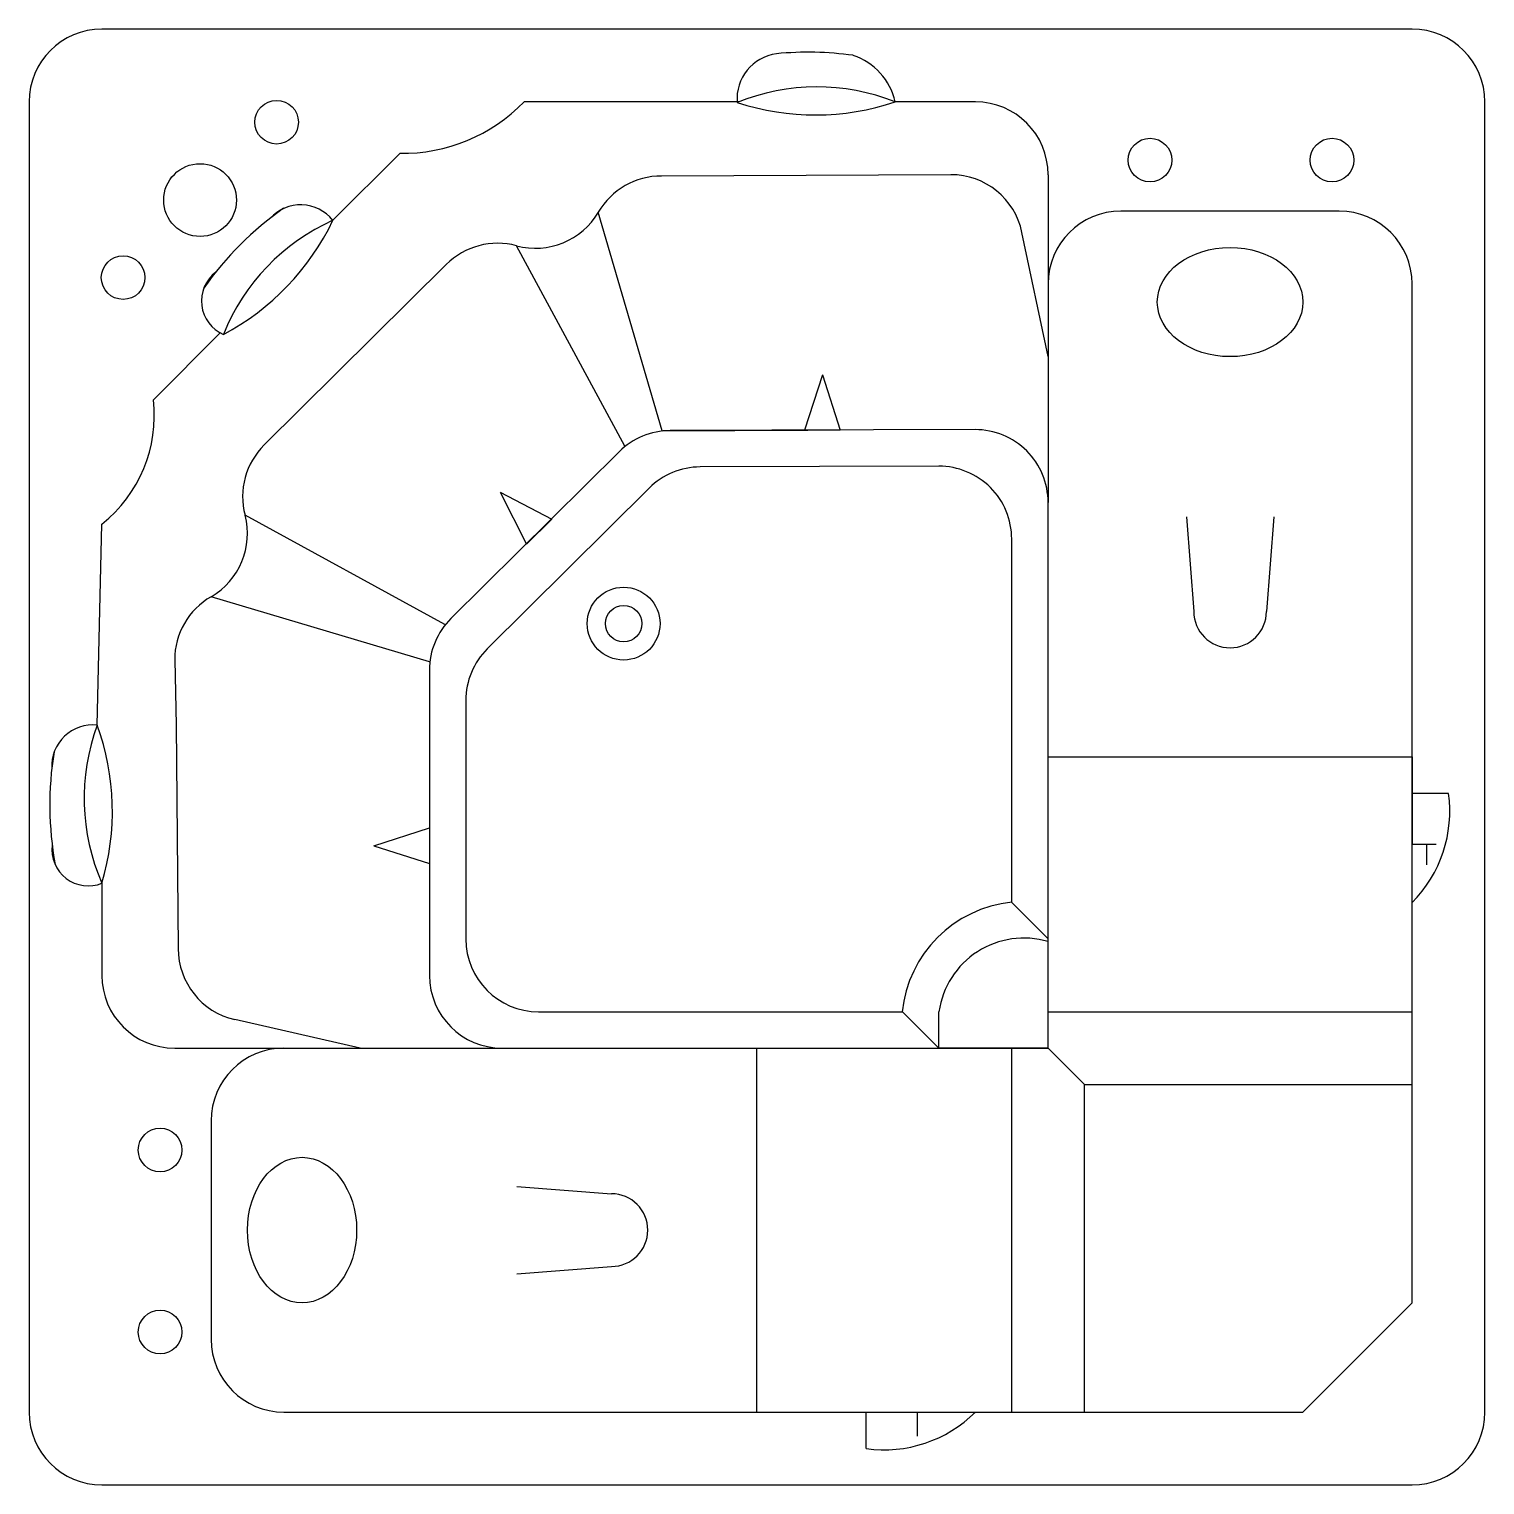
# Model space of a CAD drawing. Header units: millimetres. Extents: x 720.29 to 722.29, y 774.36 to 776.36.
import ezdxf

# ---------------------------------------------------------------- set-up
doc = ezdxf.new("R2010")
doc.units = ezdxf.units.MM
doc.layers.add('Acqualife', color=3, linetype='Continuous')

msp = doc.modelspace()

# ---------------------------------------------------------------- linework, layer by layer
at = {"layer": 'Acqualife'}
for p, q in [((722.1902, 776.3562), (720.3902, 776.3562)), ((720.2902, 776.2562), (720.2902, 774.4562)), ((722.2902, 774.4562), (722.2902, 776.2562)), ((722.2102, 775.2362), (722.2232, 775.2362)), ((722.2102, 775.2362), (722.2102, 775.2081)), ((720.3902, 774.3562), (722.1902, 774.3562))]:
    msp.add_line(p, q, dxfattribs=at)
at = {"layer": 'Acqualife', "color": 2}
for p, q in [((721.265, 776.2562), (720.9702, 776.2562)), ((721.5902, 776.2562), (721.4802, 776.2562)), ((720.7995, 776.1855), (720.7076, 776.0935)), ((721.5564, 776.1562), (721.1591, 776.1543)), ((721.6902, 776.1562), (721.6902, 776.0062)), ((721.16, 775.8043), (721.0722, 776.1048)), ((722.0902, 776.1062), (721.7902, 776.1062)), ((721.6902, 775.9062), (721.6542, 776.0768)), ((721.1088, 775.7833), (720.9599, 776.0586)), ((720.8633, 776.0328), (720.6132, 775.7849)), ((721.6902, 776.0062), (721.6902, 775.7059)), ((722.1902, 774.6062), (722.1902, 776.0062)), ((720.5529, 775.9388), (720.4609, 775.8469)), ((720.8615, 775.5383), (720.5869, 775.6884)), ((721.8802, 775.6862), (721.8902, 775.5562)), ((722.0002, 775.6862), (721.9902, 775.5562)), ((720.3838, 775.4), (720.3902, 775.6762)), ((720.8402, 775.4871), (720.5402, 775.5764)), ((720.4902, 775.4898), (720.4924, 775.3998)), ((720.4924, 775.3998), (720.495, 775.093)), ((721.6902, 775.3562), (722.1902, 775.3562)), ((722.1902, 775.3562), (722.1902, 775.3062)), ((722.1902, 775.3062), (722.1902, 775.2362)), ((722.2402, 775.3062), (722.1902, 775.3062)), ((722.1902, 775.2362), (722.2102, 775.2362)), ((720.3902, 775.1829), (720.3902, 775.0562)), ((721.6902, 775.0062), (722.1902, 775.0062)), ((720.745, 774.9562), (720.5727, 774.9955)), ((720.4902, 774.9562), (720.6402, 774.9562)), ((720.6402, 774.9562), (720.9402, 774.9562)), ((721.2902, 774.4562), (721.2902, 774.9562)), ((721.6402, 774.4562), (721.6402, 774.9562)), ((721.6902, 774.9562), (721.7402, 774.9062)), ((721.7402, 774.4562), (721.7402, 774.9062)), ((721.7402, 774.9062), (722.1902, 774.9062)), ((720.5402, 774.8562), (720.5402, 774.5562)), ((720.9602, 774.7662), (721.0902, 774.7562)), ((720.9602, 774.6462), (721.0902, 774.6562)), ((722.1902, 774.6062), (722.0402, 774.4562)), ((720.6402, 774.4562), (722.0402, 774.4562)), ((721.4402, 774.4062), (721.4402, 774.4562)), ((721.5102, 774.4562), (721.5102, 774.4362)), ((721.5102, 774.4362), (721.5102, 774.4232)), ((721.5102, 774.4362), (721.5102, 774.4297))]:
    msp.add_line(p, q, dxfattribs=at)
at = {"layer": 'Acqualife', "color": 1}
for p, q in [((721.38, 775.8814), (721.3557, 775.8052)), ((721.38, 775.8814), (721.4044, 775.8052)), ((721.16, 775.8043), (721.36, 775.8051)), ((721.5899, 775.8059), (721.171, 775.8046)), ((721.18, 775.8042), (721.18, 775.8042)), ((721.4044, 775.8052), (721.3557, 775.8052)), ((721.1009, 775.7756), (720.8698, 775.5465)), ((721.0946, 775.7692), (721.0946, 775.7692)), ((721.5399, 775.7557), (721.2122, 775.7547)), ((721.142, 775.7257), (720.9197, 775.5048)), ((720.9374, 775.7199), (720.9736, 775.6486)), ((720.9374, 775.7199), (721.0083, 775.6828)), ((721.6902, 774.9562), (721.6902, 775.7059)), ((721.0083, 775.6828), (720.9736, 775.6486)), ((721.6402, 775.1565), (721.6402, 775.6557)), ((720.8757, 775.5523), (720.8757, 775.5523)), ((720.8402, 775.4755), (720.8402, 775.0562)), ((720.8402, 775.4755), (720.8402, 775.4671)), ((720.8402, 775.4671), (720.8402, 775.2343)), ((720.8902, 775.4339), (720.8902, 775.1062)), ((720.764, 775.2343), (720.8402, 775.2587)), ((720.8402, 775.2587), (720.8402, 775.21)), ((720.764, 775.2343), (720.8402, 775.21)), ((721.6902, 775.1062), (721.6402, 775.1565)), ((721.6902, 774.9562), (721.6902, 775.1062)), ((720.9902, 775.0062), (721.4899, 775.0062)), ((721.5402, 774.9562), (721.4899, 775.0062)), ((721.5402, 774.9562), (721.5402, 775.0062)), ((720.9402, 774.9562), (721.6902, 774.9562)), ((721.6902, 774.9562), (721.5402, 774.9562))]:
    msp.add_line(p, q, dxfattribs=at)
at = {"layer": 'Acqualife', "color": 2}
for centre, radius in [((720.6302, 776.2283), 0.03), ((721.8302, 776.1762), 0.03), ((722.0802, 776.1762), 0.03), ((720.5251, 776.1213), 0.05), ((720.4194, 776.0148), 0.03), ((720.4702, 774.8162), 0.03), ((720.4702, 774.5662), 0.03)]:
    msp.add_circle(centre, radius, dxfattribs=at)
at = {"layer": 'Acqualife', "color": 1}
for radius in [0.05, 0.025]:
    msp.add_circle((721.107, 775.5394), radius, dxfattribs=at)
at = {"layer": 'Acqualife'}
for centre, start, end in [((720.3902, 776.2562), 90, 180), ((722.1902, 776.2562), 0, 90), ((720.3902, 774.4562), 180, 270), ((722.1902, 774.4562), 270, 0)]:
    msp.add_arc(centre, 0.1, start, end, dxfattribs=at)
at = {"layer": 'Acqualife', "color": 2}
for centre, radius, start, end in [((721.3252, 776.2604), 0.0624, 97.4837, 184.6104), ((721.3604, 775.871), 0.4534, 82.1543, 95.4837), ((721.3942, 776.2364), 0.0883, 12.9176, 71.4552), ((721.3726, 775.9855), 0.2913, 68.3176, 112.1099), ((720.8032, 776.4181), 0.2326, 269.0999, 315.9001), ((721.3704, 776.5846), 0.3463, 251.9306, 288.497), ((721.5902, 776.1562), 0.1, 0, 90), ((721.1586, 776.0543), 0.1, 89.7207, 149.7207), ((721.5564, 776.0562), 0.1, 11.9202, 90), ((720.9012, 775.7396), 0.4534, 125.2226, 144.8827), ((720.6633, 776.0582), 0.0566, 38.5315, 137.772), ((720.9859, 776.1552), 0.1, 254.9627, 329.7207), ((721.7902, 776.0062), 0.1, 90, 180), ((722.0902, 776.0062), 0.1, 0, 90), ((720.3951, 776.2428), 0.3463, 297.8959, 334.4624), ((720.8274, 775.828), 0.2913, 114.283, 158.0753), ((720.934, 775.962), 0.1, 74.9627, 134.9627), ((720.5769, 775.9826), 0.0499, 127.3569, 246.6679), ((720.2711, 775.8255), 0.1911, 308.5848, 6.4152), ((720.6836, 775.7139), 0.1, 134.758, 194.758), ((720.4902, 775.663), 0.1, 300, 14.758), ((720.5902, 775.4898), 0.1, 120, 180), ((721.9402, 775.5562), 0.05, 180, 0), ((720.3779, 775.3437), 0.0566, 84.0442, 183.2846), ((720.6572, 775.2994), 0.2913, 159.7957, 203.588), ((720.0583, 775.2817), 0.3463, 343.4086, 19.975), ((720.772, 775.2902), 0.4534, 170.7353, 190.3954), ((722.0646, 775.2814), 0.1774, 315.0963, 8.0338), ((720.3714, 775.229), 0.0499, 172.8696, 292.1806), ((720.595, 775.093), 0.1, 180, 257.1314), ((720.4902, 775.0562), 0.1, 180, 270), ((720.6402, 774.8562), 0.1, 90, 180), ((721.0902, 774.7062), 0.05, 270, 90), ((720.6402, 774.5562), 0.1, 180, 270), ((721.465, 774.5818), 0.1774, 261.9662, 314.9037)]:
    msp.add_arc(centre, radius, start, end, dxfattribs=at)
at = {"layer": 'Acqualife', "color": 1}
for centre, radius, start, end in [((721.1713, 775.7046), 0.1, 90.1722, 134.758), ((721.5902, 775.7059), 0.1, 0, 90.1722), ((721.2125, 775.6547), 0.1, 90.1722, 134.8165), ((721.5402, 775.6557), 0.1, 0, 90.1722), ((720.9402, 775.4755), 0.1, 134.758, 180), ((720.9902, 775.4339), 0.1, 134.8165, 180), ((721.6569, 774.9895), 0.1679, 95.6985, 174.3015), ((720.9902, 775.1062), 0.1, 180, 270), ((721.6569, 774.9895), 0.1179, 73.5701, 171.8699), ((720.9402, 775.0562), 0.1, 180, 270)]:
    msp.add_arc(centre, radius, start, end, dxfattribs=at)
at = {"layer": 'Acqualife', "color": 2}
for centre, major_axis in [((721.9402, 775.9812), (0.1, 0)), ((720.6652, 774.7062), (0, 0.1))]:
    msp.add_ellipse(centre, major_axis=major_axis, ratio=0.75, dxfattribs=at)

doc.saveas('drawing.dxf')
